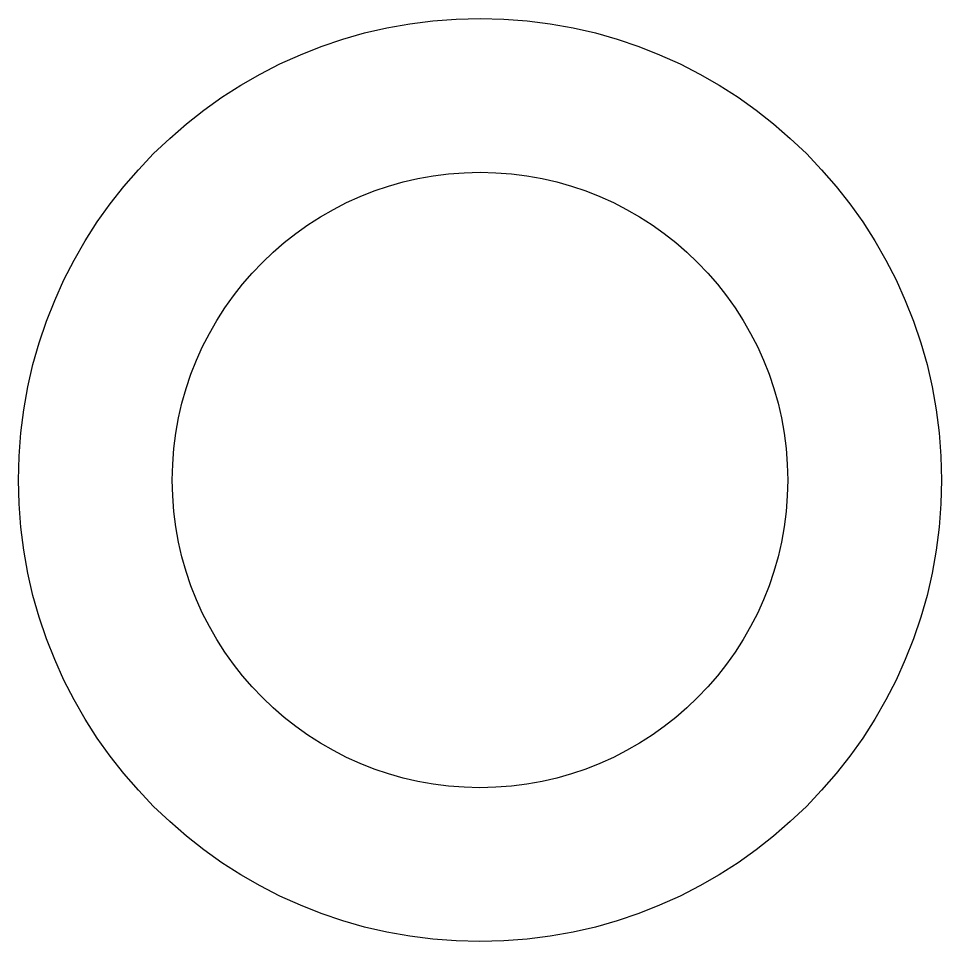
# Model space of a CAD drawing. Header units: millimetres. Extents: x -45 to 45, y -125 to -35.
import ezdxf

# ---------------------------------------------------------------- set-up
doc = ezdxf.new("R2010")
doc.units = ezdxf.units.MM
doc.layers.get('0').update_dxf_attribs({"linetype": 'CONTINUOUS'})

msp = doc.modelspace()

# ---------------------------------------------------------------- linework, layer by layer
for radius in [45, 30]:
    msp.add_circle((0, -80), radius)

doc.saveas('drawing.dxf')
